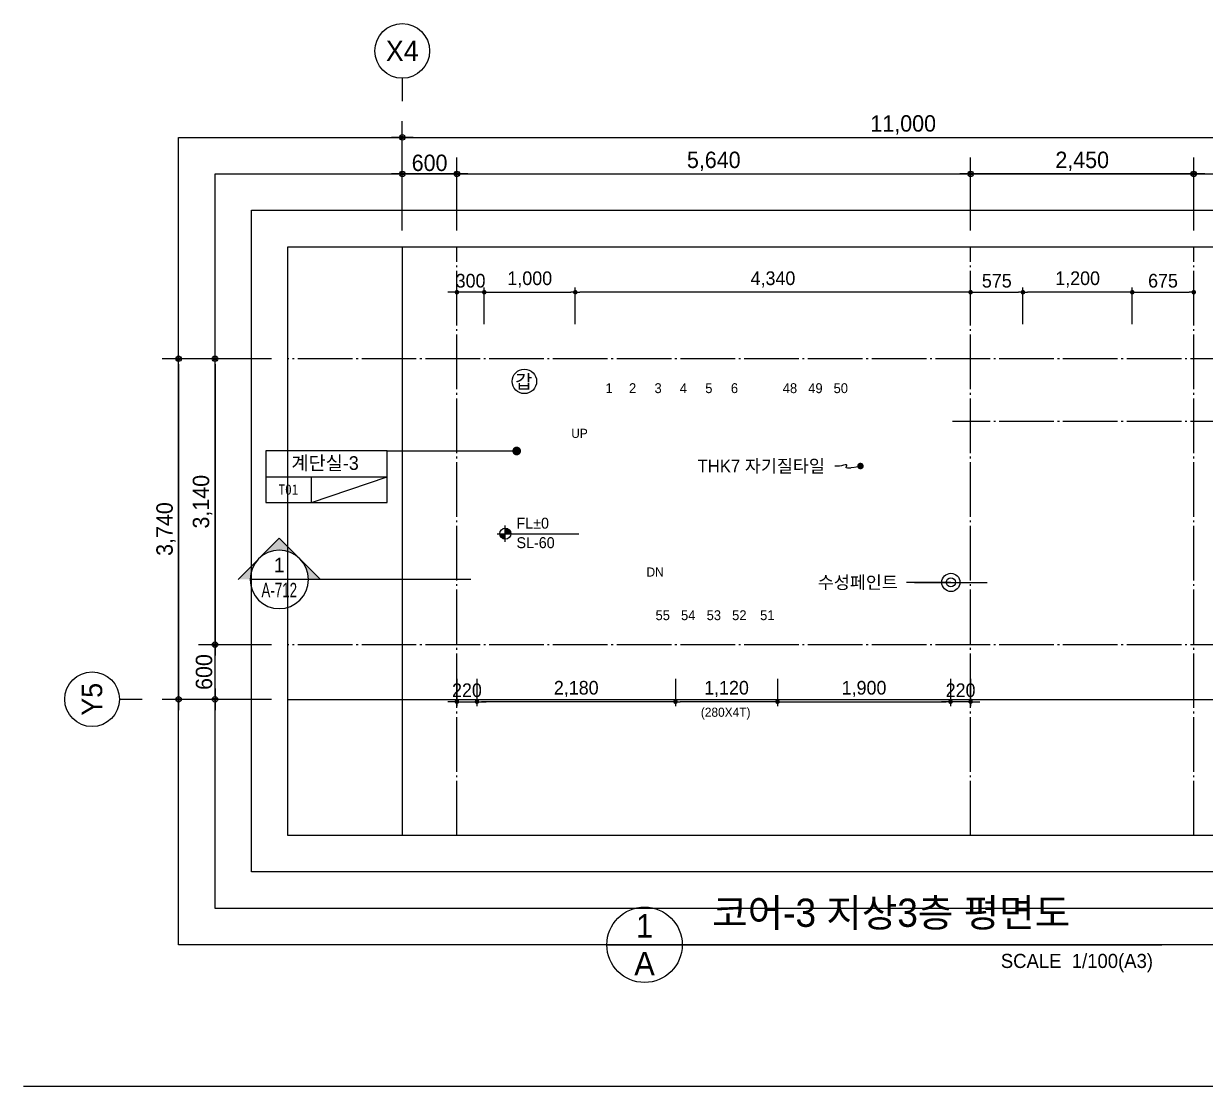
# Model space of a CAD drawing. Header units: millimetres. Extents: x 252711992 to 505989238, y 504776675 to 1009617600.
# Drawn here: x 253215992 to 253228966, y 504818337 to 504830007 of the extents above; entities that cross this region are included whole.
import ezdxf
from ezdxf.enums import TextEntityAlignment as Align
from ezdxf.xclip import XClip

# ---------------------------------------------------------------- set-up
doc = ezdxf.new("R2010")
doc.units = ezdxf.units.MM
doc.header["$XCLIPFRAME"] = 0
doc.linetypes.add('CEN', pattern=[35, 30, -2, 1, -2])
for name, color, linetype in [('$ZCDB_AUDIT_GENERATED_600D18', 7, 'Continuous'), ('0KD DIM', 7, 'Continuous'), ('4A.TEC CEN', 1, 'CEN'), ('4A.TEC TEXT', 7, 'Continuous'), ('4A.TEC TEXT 1', 3, 'Continuous'), ('4A.TEC TEXT 2', 3, 'Continuous'), ('4A.TEC 심볼', 7, 'Continuous'), ('CEN', 1, 'CEN'), ('LEV', 7, 'Continuous'), ('ROM', 7, 'Continuous'), ('SYM', 1, 'Continuous'), ('TEXT', 7, 'Continuous'), ('㈜SE&C TEXT', 7, 'Continuous')]:
    doc.layers.add(name, color=color, linetype=linetype)
doc.layers.add('DEFPOINT', color=135, linetype='Continuous', plot=False)
doc.styles.add('1', font='')
doc.styles.add('GHS', font='malgun.ttf')
doc.styles.add('나눔고딕', font='')
doc.styles.add('돋움', font='')
doc.styles.add('돋음체', font='')
doc.styles.add('울릉도L', font='')
doc.styles.get('1').set_extended_font_data('DotumChe')
doc.styles.get('나눔고딕').set_extended_font_data('Dotum')
doc.styles.get('돋움').set_extended_font_data('Dotum')
doc.styles.get('돋음체').set_extended_font_data('Dotum')
doc.styles.get('울릉도L').set_extended_font_data('Dotum')
doc.dimstyles.new('DIM_600(외부치수)', dxfattribs={"dimscale": 400, "dimtxt": 3.299999999999998, "dimasz": 1, "dimexe": 2, "dimexo": 2, "dimgap": 1, "dimtad": 1, "dimdec": 0, "dimdsep": 46, "dimlunit": 6, "dimtxsty": '나눔고딕', "dimblk1": 'DIMDOT', "dimblk2": 'DIMDOT', "dimsah": 1, "dimcen": 2.5, "dimdle": 1.5, "dimclrd": 8, "dimclre": 8, "dimclrt": 3, "dimadec": 0, "dimazin": 0, "dimtfac": 1, "dimtdec": 0, "dimtix": 1, "dimtmove": 2, "dimatfit": 3, "dimldrblk": 'DIMDOT', "dimfxl": 1, "dimtvp": 1, "dimtolj": 1, "dimtzin": 0, "dimarcsym": 0})
doc.dimstyles.new('DIM_80(외부치수)', dxfattribs={"dimscale": 40, "dimtxt": 3.299999999999998, "dimasz": 1, "dimexe": 2, "dimexo": 2, "dimgap": 1, "dimtad": 1, "dimdec": 0, "dimdsep": 46, "dimlunit": 6, "dimtxsty": '돋움', "dimblk1": 'DIMDOT', "dimblk2": 'DIMDOT', "dimsah": 1, "dimcen": 2.5, "dimdle": 1.5, "dimclrd": 1, "dimclre": 7, "dimclrt": 2, "dimadec": 0, "dimazin": 0, "dimtfac": 1, "dimtdec": 0, "dimtix": 1, "dimtmove": 2, "dimatfit": 3, "dimldrblk": 'DIMDOT', "dimfxl": 1, "dimtvp": 1, "dimtolj": 1, "dimtzin": 0, "dimarcsym": 0})
doc.dimstyles.new('KD DIM 1', dxfattribs={"dimscale": 50, "dimtxt": 3, "dimasz": 1, "dimexe": 1, "dimexo": 1, "dimgap": 1, "dimtad": 1, "dimdec": 0, "dimzin": 0, "dimdsep": 46, "dimlunit": 6, "dimtxsty": '돋음체', "dimblk": 'DOT', "dimcen": 3, "dimdle": 1, "dimclrd": 256, "dimclre": 256, "dimclrt": 3, "dimazin": 0, "dimtfac": 1, "dimtdec": 0, "dimtix": 1, "dimtmove": 2, "dimatfit": 3, "dimldrblk": 'OBLIQUE', "dimfxl": 1, "dimtvp": 0.8333, "dimtolj": 1, "dimtzin": 0, "dimarcsym": 0})

# ---------------------------------------------------------------- blocks, each defined once
blk = doc.blocks.new('dwgFD3B')
at = {"layer": '4A.TEC CEN', "color": 250, "ltscale": 500}
blk.add_line((49194.51359510422, -169936.8347870111, -3333.333333333334), (357999.999995023, -169936.8347870111, -3333.333333333334), dxfattribs=at)
at = {"layer": '4A.TEC CEN', "color": 250, "ltscale": 500, "elevation": -3333.333333333334}
blk.add_lwpolyline([(197807.625374347, -39163.15827703476), (197807.625374347, -267000.000000298)], dxfattribs=at)
blk = doc.blocks.new('ccs122')
at = {"layer": '4A.TEC 심볼'}
blk.add_line((-5.68e-14, 8), (0, 3), dxfattribs=at)
blk.add_circle((-1.137e-13, 14), 6, dxfattribs=at)
at = {"layer": '4A.TEC TEXT 2', "color": 3, "style": 'GHS'}
blk.add_attdef('NO', text='', height=4.5, dxfattribs=at).set_placement((-0.0061597368079092, 14.01791285492388), align=Align.MIDDLE_CENTER)
blk = doc.blocks.new('DIMDOT')
at = {"color": 0}
blk.add_line((-2, 0), (2, 0), dxfattribs=at)
for radius in [0.5, 0.25]:
    blk.add_circle((0, 0), radius, dxfattribs=at)
blk = doc.blocks.new('*D351')
at = {"layer": '$ZCDB_AUDIT_GENERATED_600D18', "color": 8, "lineweight": -2, "transparency": 16777216}
for p, q in [((253218712.6702331, 504826327.1429185), (253217512.6702354, 504826327.1429185)), ((253217692.6702354, 504826267.1429185), (253217692.6702354, 504822647.1429184)), ((253218712.6702329, 504822587.1429184), (253217512.6702354, 504822587.1429184))]:
    blk.add_line(p, q, dxfattribs=at)
at = {"layer": 'Defpoints', "color": 0, "transparency": 16777216}
for p in [(253218892.6702331, 504826327.1429185, -1.31158230942674e-08), (253217692.6702354, 504822587.1429184), (253218892.6702329, 504822587.1429184, 2.26737029151991e-09)]:
    blk.add_point(p, dxfattribs=at)
at = {"layer": '$ZCDB_AUDIT_GENERATED_600D18', "color": 8, "lineweight": -2, "transparency": 16777216, "xscale": 60, "yscale": 60, "zscale": 60}
for p, rotation in [((253217692.6702354, 504826327.1429185), 90), ((253217692.6702354, 504822587.1429184), 270)]:
    blk.add_blockref('DIMDOT', p, dxfattribs=dict(at, rotation=rotation))
at = {"layer": '$ZCDB_AUDIT_GENERATED_600D18', "color": 3, "transparency": 16777216, "insert": (253217555.2075489, 504824457.1429182), "char_height": 180, "attachment_point": 5, "rotation": 90, "style": '나눔고딕'}
blk.add_mtext('\\A1;3,740', dxfattribs=at)
blk = doc.blocks.new('*D352')
at = {"layer": '$ZCDB_AUDIT_GENERATED_600D18', "color": 8, "lineweight": -2, "transparency": 16777216}
for p, q in [((253218712.6702331, 504823187.1429185), (253217912.6702364, 504823187.1429185)), ((253218092.6702364, 504822647.1429184), (253218092.6702364, 504823127.1429185)), ((253218712.670233, 504822587.1429184), (253217912.6702364, 504822587.1429184))]:
    blk.add_line(p, q, dxfattribs=at)
at = {"layer": 'Defpoints', "color": 0, "transparency": 16777216}
for p in [(253218092.6702364, 504823187.1429185), (253218892.6702331, 504823187.1429185, -2.875822247005999e-09), (253218892.670233, 504822587.1429184, -5.343281372915953e-09)]:
    blk.add_point(p, dxfattribs=at)
at = {"layer": '$ZCDB_AUDIT_GENERATED_600D18', "color": 8, "lineweight": -2, "transparency": 16777216, "xscale": 60, "yscale": 60, "zscale": 60}
for p, rotation in [((253218092.6702364, 504823187.1429185), 90), ((253218092.6702364, 504822587.1429184), 270)]:
    blk.add_blockref('DIMDOT', p, dxfattribs=dict(at, rotation=rotation))
at = {"layer": '$ZCDB_AUDIT_GENERATED_600D18', "color": 3, "transparency": 16777216, "insert": (253217972.5481198, 504822887.1429183), "char_height": 180, "attachment_point": 5, "rotation": 90, "style": '나눔고딕'}
blk.add_mtext('\\A1;600', dxfattribs=at)
blk = doc.blocks.new('*D353')
at = {"layer": '$ZCDB_AUDIT_GENERATED_600D18', "color": 8, "lineweight": -2, "transparency": 16777216}
for p, q in [((253220148.7754982, 504827737.1607442), (253220148.7754982, 504828937.1607442)), ((253231148.7754982, 504827737.1607442), (253231148.7754982, 504828937.1607442)), ((253220208.7754982, 504828757.1607442), (253231088.7754982, 504828757.1607442))]:
    blk.add_line(p, q, dxfattribs=at)
at = {"layer": 'Defpoints', "color": 0, "transparency": 16777216}
for p in [(253231148.7754982, 504828757.1607442), (253220148.7754982, 504827557.1607442, 1.956323103513569e-09), (253231148.7754982, 504827557.1607442)]:
    blk.add_point(p, dxfattribs=at)
at = {"layer": '$ZCDB_AUDIT_GENERATED_600D18', "color": 8, "lineweight": -2, "transparency": 16777216, "xscale": 60, "yscale": 60, "zscale": 60, "rotation": 180}
blk.add_blockref('DIMDOT', (253220148.7754982, 504828757.1607442), dxfattribs=at)
at = {"layer": '$ZCDB_AUDIT_GENERATED_600D18', "color": 8, "lineweight": -2, "transparency": 16777216, "xscale": 60, "yscale": 60, "zscale": 60}
blk.add_blockref('DIMDOT', (253231148.7754982, 504828757.1607442), dxfattribs=at)
at = {"layer": '$ZCDB_AUDIT_GENERATED_600D18', "color": 3, "transparency": 16777216, "insert": (253225648.7754982, 504828894.6234308), "char_height": 180, "attachment_point": 5, "style": '나눔고딕'}
blk.add_mtext('\\A1;11,000', dxfattribs=at)
blk = doc.blocks.new('*D354')
at = {"layer": '$ZCDB_AUDIT_GENERATED_600D18', "color": 8, "lineweight": -2, "transparency": 16777216}
for p, q in [((253228838.7741419, 504827737.1607437), (253228838.7741419, 504828537.1607442)), ((253231148.7754982, 504827737.1607434), (253231148.7754982, 504828537.1607442)), ((253228898.7741419, 504828357.1607442), (253231088.7754982, 504828357.1607442))]:
    blk.add_line(p, q, dxfattribs=at)
at = {"layer": 'Defpoints', "color": 0, "transparency": 16777216}
for p in [(253231148.7754982, 504828357.1607442), (253228838.7741419, 504827557.1607437, 568.5618742549887), (253231148.7754982, 504827557.1607434, 4431.440405676482)]:
    blk.add_point(p, dxfattribs=at)
at = {"layer": '$ZCDB_AUDIT_GENERATED_600D18', "color": 8, "lineweight": -2, "transparency": 16777216, "xscale": 60, "yscale": 60, "zscale": 60, "rotation": 180}
blk.add_blockref('DIMDOT', (253228838.7741419, 504828357.1607442), dxfattribs=at)
at = {"layer": '$ZCDB_AUDIT_GENERATED_600D18', "color": 8, "lineweight": -2, "transparency": 16777216, "xscale": 60, "yscale": 60, "zscale": 60}
blk.add_blockref('DIMDOT', (253231148.7754982, 504828357.1607442), dxfattribs=at)
at = {"layer": '$ZCDB_AUDIT_GENERATED_600D18', "color": 3, "transparency": 16777216, "insert": (253229993.77482, 504828494.6234308), "char_height": 180, "attachment_point": 5, "style": '나눔고딕'}
blk.add_mtext('\\A1;2,310', dxfattribs=at)
blk = doc.blocks.new('*D355')
at = {"layer": '$ZCDB_AUDIT_GENERATED_600D18', "color": 8, "lineweight": -2, "transparency": 16777216}
for p, q in [((253220148.7754982, 504827737.1607406), (253220148.7754982, 504828537.1607442)), ((253220748.7741419, 504827737.160741), (253220748.7741419, 504828537.1607442)), ((253220688.7741419, 504828357.1607442), (253220208.7754982, 504828357.1607442))]:
    blk.add_line(p, q, dxfattribs=at)
at = {"layer": 'Defpoints', "color": 0, "transparency": 16777216}
for p in [(253220148.7754982, 504828357.1607442), (253220148.7754982, 504827557.1607406, 39666.65489693279), (253220748.7741419, 504827557.160741, 34666.66625857192)]:
    blk.add_point(p, dxfattribs=at)
at = {"layer": '$ZCDB_AUDIT_GENERATED_600D18', "color": 8, "lineweight": -2, "transparency": 16777216, "xscale": 60, "yscale": 60, "zscale": 60, "rotation": 180}
blk.add_blockref('DIMDOT', (253220148.7754982, 504828357.1607442), dxfattribs=at)
at = {"layer": '$ZCDB_AUDIT_GENERATED_600D18', "color": 8, "lineweight": -2, "transparency": 16777216, "xscale": 60, "yscale": 60, "zscale": 60}
blk.add_blockref('DIMDOT', (253220748.7741419, 504828357.1607442), dxfattribs=at)
at = {"layer": '$ZCDB_AUDIT_GENERATED_600D18', "color": 3, "transparency": 16777216, "insert": (253220448.77482, 504828477.2828609), "char_height": 180, "attachment_point": 5, "style": '나눔고딕'}
blk.add_mtext('\\A1;600', dxfattribs=at)
blk = doc.blocks.new('*D356')
at = {"layer": '$ZCDB_AUDIT_GENERATED_600D18', "color": 8, "lineweight": -2, "transparency": 16777216}
for p, q in [((253218712.6702328, 504826327.1429185), (253217912.6702368, 504826327.1429185)), ((253218092.6702368, 504826267.1429185), (253218092.6702368, 504823247.1429185)), ((253218712.6702331, 504823187.1429185), (253217912.6702368, 504823187.1429185))]:
    blk.add_line(p, q, dxfattribs=at)
at = {"layer": 'Defpoints', "color": 0, "transparency": 16777216}
for p in [(253218892.6702328, 504826327.1429185, -1.578882802277803e-08), (253218092.6702368, 504823187.1429185), (253218892.6702331, 504823187.1429185, -2.875822247005999e-09)]:
    blk.add_point(p, dxfattribs=at)
at = {"layer": '$ZCDB_AUDIT_GENERATED_600D18', "color": 8, "lineweight": -2, "transparency": 16777216, "xscale": 60, "yscale": 60, "zscale": 60}
for p, rotation in [((253218092.6702368, 504826327.1429185), 90), ((253218092.6702368, 504823187.1429185), 270)]:
    blk.add_blockref('DIMDOT', p, dxfattribs=dict(at, rotation=rotation))
at = {"layer": '$ZCDB_AUDIT_GENERATED_600D18', "color": 3, "transparency": 16777216, "insert": (253217955.2075503, 504824757.1429183), "char_height": 180, "attachment_point": 5, "rotation": 90, "style": '나눔고딕'}
blk.add_mtext('\\A1;3,140', dxfattribs=at)
blk = doc.blocks.new('*D357')
at = {"layer": '$ZCDB_AUDIT_GENERATED_600D18', "color": 8, "lineweight": -2, "transparency": 16777216}
for p, q in [((253220748.7741419, 504827737.160741), (253220748.7741419, 504828537.1607442)), ((253226388.7741419, 504827737.1607372), (253226388.7741419, 504828537.1607442)), ((253220808.7741419, 504828357.1607442), (253226328.7741419, 504828357.1607442))]:
    blk.add_line(p, q, dxfattribs=at)
at = {"layer": 'Defpoints', "color": 0, "transparency": 16777216}
for p in [(253226388.7741419, 504828357.1607442), (253220748.7741419, 504827557.160741, 34666.66625857192), (253226388.7741419, 504827557.1607372, 81666.6657055349)]:
    blk.add_point(p, dxfattribs=at)
at = {"layer": '$ZCDB_AUDIT_GENERATED_600D18', "color": 8, "lineweight": -2, "transparency": 16777216, "xscale": 60, "yscale": 60, "zscale": 60, "rotation": 180}
blk.add_blockref('DIMDOT', (253220748.7741419, 504828357.1607442), dxfattribs=at)
at = {"layer": '$ZCDB_AUDIT_GENERATED_600D18', "color": 8, "lineweight": -2, "transparency": 16777216, "xscale": 60, "yscale": 60, "zscale": 60}
blk.add_blockref('DIMDOT', (253226388.7741419, 504828357.1607442), dxfattribs=at)
at = {"layer": '$ZCDB_AUDIT_GENERATED_600D18', "color": 3, "transparency": 16777216, "insert": (253223568.7741419, 504828494.6234308), "char_height": 180, "attachment_point": 5, "style": '나눔고딕'}
blk.add_mtext('\\A1;5,640', dxfattribs=at)
blk = doc.blocks.new('*D358')
at = {"layer": '$ZCDB_AUDIT_GENERATED_600D18', "color": 8, "lineweight": -2, "transparency": 16777216}
for p, q in [((253226388.7741419, 504827737.1607372), (253226388.7741419, 504828537.1607442)), ((253228838.7741419, 504827737.1607389), (253228838.7741419, 504828537.1607442)), ((253228778.7741419, 504828357.1607442), (253226448.7741419, 504828357.1607442))]:
    blk.add_line(p, q, dxfattribs=at)
at = {"layer": 'Defpoints', "color": 0, "transparency": 16777216}
for p in [(253226388.7741419, 504828357.1607442), (253226388.7741419, 504827557.1607372, 81666.6657055349), (253228838.7741419, 504827557.1607389, 61249.99927946219)]:
    blk.add_point(p, dxfattribs=at)
at = {"layer": '$ZCDB_AUDIT_GENERATED_600D18', "color": 8, "lineweight": -2, "transparency": 16777216, "xscale": 60, "yscale": 60, "zscale": 60, "rotation": 180}
blk.add_blockref('DIMDOT', (253226388.7741419, 504828357.1607442), dxfattribs=at)
at = {"layer": '$ZCDB_AUDIT_GENERATED_600D18', "color": 8, "lineweight": -2, "transparency": 16777216, "xscale": 60, "yscale": 60, "zscale": 60}
blk.add_blockref('DIMDOT', (253228838.7741419, 504828357.1607442), dxfattribs=at)
at = {"layer": '$ZCDB_AUDIT_GENERATED_600D18', "color": 3, "transparency": 16777216, "insert": (253227613.7741419, 504828494.6234308), "char_height": 180, "attachment_point": 5, "style": '나눔고딕'}
blk.add_mtext('\\A1;2,450', dxfattribs=at)
blk = doc.blocks.new('A$C6C9969DE')
at = {"layer": 'ROM', "color": 0, "linetype": 'Continuous'}
for p, q in [((-0.000366315478459, 509.9999848770676), (2399.999633684521, 509.9999848920268)), ((899.9996336845217, -1.51068088599e-05), (899.9996336845217, 509.999984889233))]:
    blk.add_line(p, q, dxfattribs=at)
blk.add_lwpolyline([(-0.0003663210663944, -1.51229323819e-05), (2399.999633678934, -1.51229323819e-05), (2399.999633678934, 1019.999984877067), (-0.0003663210663944, 1019.999984877067)], close=True, dxfattribs=at)
blk = doc.blocks.new('A$C3A5201BD')
at = {"layer": 'LEV'}
h = blk.add_hatch(color=256, dxfattribs=at)
h.paths.add_polyline_path([(199.9995037299813, 200.0000386673782), (334.9992689478677, 200.0000386674074, 0.4142135623731555), (199.9995037299813, 334.9998038851481)])
h.paths.add_polyline_path([(199.9995037299813, 65.00027344955014), (199.9995037299813, 200.0000386674074), (64.9997385123279, 200.0000386673782, 0.4142135623728401)])
at = {"layer": 'LEV', "color": 7}
for p, q in [((199.9995037299813, 0.0002734496083576), (199.9995037299813, 399.9998038851481)), ((-0.0002614879049361, 200.0000386673201), (2007.350584278698, 200.0000386679894)), ((-0.0002614876721054, 200.0000386673491), (399.9992689478677, 200.0000386674364))]:
    blk.add_line(p, q, dxfattribs=at)
blk.add_circle((199.9995037300978, 200.0000386673491), 134.9997652177996, dxfattribs=at)
blk = doc.blocks.new('ASDFAWGFQWEGRQEWR')
at = {"layer": 'CEN'}
blk.add_lwpolyline([(1711.563310235739, 117.6312502026558), (1640.734880536795, 101.4625445604324), (1594.273082643747, 94.00800722837448), (1567.469787657261, 93.40916627645493), (1555.616866767406, 97.8075498342514), (1554.00619110465, 105.3446859121323), (1557.929631829262, 114.1621026992798), (1562.679060041904, 122.4013282060623), (1563.546346962452, 128.2038905024529), (1556.924680322409, 130.2069102525711), (1543.612514823675, 129.0298780202866), (1525.509621739388, 125.7878770232201), (1504.515772283077, 121.5959903597832), (1482.53073784709, 117.5693011879921), (1461.454289674759, 114.8228927254677), (1443.186199069023, 114.4718480110168), (1429.626237303019, 117.6312502026558)], dxfattribs=at)
at = {"layer": '㈜SE&C TEXT', "color": 1, "const_width": 35.86564879630993}
blk.add_lwpolyline([(1729.496134638786, 117.6312502026558, 1), (1693.630485832691, 117.6312502026558, 1)], format="xyb", close=True, dxfattribs=at)
at = {"layer": '4A.TEC TEXT', "style": '돋움'}
blk.add_text('THK7 자기질타일', height=140, dxfattribs=at).set_placement((-76.75096759200096, 117.6312502026558), align=Align.MIDDLE_LEFT)
blk = doc.blocks.new('단면기호1')
at = {"layer": 'SYM'}
h = blk.add_hatch(color=256, dxfattribs=at)
h.paths.add_polyline_path([(4.24264068711929, 4.242640687119319, -0.198912367379659), (6, 8.3e-15), (8.485281374238637, 0)])
h.paths.add_polyline_path([(0, 8.48528137423858), (-4.24264068711929, 4.24264068711929, -0.4142135623730959), (4.24264068711929, 4.242640687119319)])
h.paths.add_polyline_path([(-4.24264068711929, 4.24264068711929), (-8.485281374238525, 5.68e-14), (-6, 4.85e-14, -0.198912367379656)])
for p in [(-8.485281374238525, 5.68e-14), (8.485281374238637, 0)]:
    blk.add_line(p, (0, 8.48528137423858), dxfattribs=at)
blk.add_circle((0, 0), 6, dxfattribs=at)
blk = doc.blocks.new('_Dot')
at = {"color": 0, "linetype": 'ByBlock', "lineweight": -2}
blk.add_line((-0.5, 0), (-1, 0), dxfattribs=at)
at = {"color": 0, "linetype": 'ByBlock', "const_width": 0.5}
blk.add_lwpolyline([(-0.25, 0, 1), (0.25, 0, 1)], format="xyb", close=True, dxfattribs=at)
blk = doc.blocks.new('*D946')
at = {"layer": '0KD DIM', "lineweight": -2, "transparency": 16777216}
for p, q in [((253221048.7741438, 504826707.9702493), (253221048.7741438, 504827107.9702507)), ((253222048.7741438, 504826707.9702494), (253222048.7741438, 504827107.9702507)), ((253221098.7741438, 504827057.9702507), (253221998.7741438, 504827057.9702507))]:
    blk.add_line(p, q, dxfattribs=at)
at = {"layer": 'Defpoints', "color": 0, "transparency": 16777216}
for p in [(253222048.7741438, 504827057.9702507), (253221048.7741438, 504826657.9702493), (253222048.7741438, 504826657.9702494)]:
    blk.add_point(p, dxfattribs=at)
at = {"layer": '0KD DIM', "lineweight": -2, "transparency": 16777216, "xscale": 50, "yscale": 50, "zscale": 50, "rotation": 180}
blk.add_blockref('_Dot', (253221048.7741438, 504827057.9702507), dxfattribs=at)
at = {"layer": '0KD DIM', "lineweight": -2, "transparency": 16777216, "xscale": 50, "yscale": 50, "zscale": 50}
blk.add_blockref('_Dot', (253222048.7741438, 504827057.9702507), dxfattribs=at)
at = {"layer": '0KD DIM', "color": 3, "transparency": 16777216, "insert": (253221548.7741438, 504827197.5224895), "char_height": 150, "attachment_point": 5, "style": '돋음체'}
blk.add_mtext('\\A1;1,000', dxfattribs=at)
blk = doc.blocks.new('_OBLIQUE')
at = {"color": 0, "linetype": 'ByBlock'}
blk.add_line((-0.5, -0.5), (0.5, 0.5), dxfattribs=at)
blk = doc.blocks.new('*D947')
at = {"layer": '0KD DIM', "lineweight": -2, "transparency": 16777216}
for p, q in [((253220748.7741419, 504826707.9702494), (253220748.7741419, 504827107.9702507)), ((253221048.7741438, 504826707.9702493), (253221048.7741438, 504827107.9702507)), ((253220698.7741419, 504827057.9702507), (253220648.7741419, 504827057.9702507)), ((253221048.7741438, 504827057.9702507), (253220748.7741419, 504827057.9702507)), ((253221098.7741438, 504827057.9702507), (253221148.7741438, 504827057.9702507))]:
    blk.add_line(p, q, dxfattribs=at)
at = {"layer": 'Defpoints', "color": 0, "transparency": 16777216}
for p in [(253220748.7741419, 504827057.9702507), (253220748.7741419, 504826657.9702494), (253221048.7741438, 504826657.9702493)]:
    blk.add_point(p, dxfattribs=at)
at = {"layer": '0KD DIM', "lineweight": -2, "transparency": 16777216, "xscale": 50, "yscale": 50, "zscale": 50}
blk.add_blockref('_Dot', (253220748.7741419, 504827057.9702507), dxfattribs=at)
at = {"layer": '0KD DIM', "lineweight": -2, "transparency": 16777216, "xscale": 50, "yscale": 50, "zscale": 50, "rotation": 180}
blk.add_blockref('_Dot', (253221048.7741438, 504827057.9702507), dxfattribs=at)
at = {"layer": '0KD DIM', "color": 3, "transparency": 16777216, "insert": (253220898.7741428, 504827183.0720146), "char_height": 150, "attachment_point": 5, "style": '돋음체'}
blk.add_mtext('\\A1;300', dxfattribs=at)
blk = doc.blocks.new('*D948')
at = {"layer": '0KD DIM', "lineweight": -2, "transparency": 16777216}
for p, q in [((253222048.7741438, 504826707.9702494), (253222048.7741438, 504827107.9702507)), ((253226388.7741419, 504826707.9702491), (253226388.7741419, 504827107.9702507)), ((253226338.7741419, 504827057.9702507), (253222098.7741438, 504827057.9702507))]:
    blk.add_line(p, q, dxfattribs=at)
at = {"layer": 'Defpoints', "color": 0, "transparency": 16777216}
for p in [(253222048.7741438, 504827057.9702507), (253222048.7741438, 504826657.9702494), (253226388.7741419, 504826657.9702491)]:
    blk.add_point(p, dxfattribs=at)
at = {"layer": '0KD DIM', "lineweight": -2, "transparency": 16777216, "xscale": 50, "yscale": 50, "zscale": 50, "rotation": 180}
blk.add_blockref('_Dot', (253222048.7741438, 504827057.9702507), dxfattribs=at)
at = {"layer": '0KD DIM', "lineweight": -2, "transparency": 16777216, "xscale": 50, "yscale": 50, "zscale": 50}
blk.add_blockref('_Dot', (253226388.7741419, 504827057.9702507), dxfattribs=at)
at = {"layer": '0KD DIM', "color": 3, "transparency": 16777216, "insert": (253224218.7741428, 504827197.5224895), "char_height": 150, "attachment_point": 5, "style": '돋음체'}
blk.add_mtext('\\A1;4,340', dxfattribs=at)
blk = doc.blocks.new('*D949')
at = {"layer": '0KD DIM', "lineweight": -2, "transparency": 16777216}
for p, q in [((253226388.7741419, 504826707.9702491), (253226388.7741419, 504827107.9702507)), ((253226963.7762936, 504826707.9702491), (253226963.7762936, 504827107.9702507)), ((253226438.7741419, 504827057.9702507), (253226913.7762936, 504827057.9702507))]:
    blk.add_line(p, q, dxfattribs=at)
at = {"layer": 'Defpoints', "color": 0, "transparency": 16777216}
for p in [(253226963.7762936, 504827057.9702507), (253226388.7741419, 504826657.9702491), (253226963.7762936, 504826657.9702491)]:
    blk.add_point(p, dxfattribs=at)
at = {"layer": '0KD DIM', "lineweight": -2, "transparency": 16777216, "xscale": 50, "yscale": 50, "zscale": 50, "rotation": 180}
blk.add_blockref('_Dot', (253226388.7741419, 504827057.9702507), dxfattribs=at)
at = {"layer": '0KD DIM', "lineweight": -2, "transparency": 16777216, "xscale": 50, "yscale": 50, "zscale": 50}
blk.add_blockref('_Dot', (253226963.7762936, 504827057.9702507), dxfattribs=at)
at = {"layer": '0KD DIM', "color": 3, "transparency": 16777216, "insert": (253226676.2752178, 504827183.0720146), "char_height": 150, "attachment_point": 5, "style": '돋음체'}
blk.add_mtext('\\A1;575', dxfattribs=at)
blk = doc.blocks.new('*D950')
at = {"layer": '0KD DIM', "lineweight": -2, "transparency": 16777216}
for p, q in [((253226963.7762936, 504826707.9702491), (253226963.7762936, 504827107.9702507)), ((253228163.7719901, 504826707.9702489), (253228163.7719901, 504827107.9702507)), ((253228113.7719901, 504827057.9702507), (253227013.7762936, 504827057.9702507))]:
    blk.add_line(p, q, dxfattribs=at)
at = {"layer": 'Defpoints', "color": 0, "transparency": 16777216}
for p in [(253226963.7762936, 504827057.9702507), (253226963.7762936, 504826657.9702491), (253228163.7719901, 504826657.9702489)]:
    blk.add_point(p, dxfattribs=at)
at = {"layer": '0KD DIM', "lineweight": -2, "transparency": 16777216, "xscale": 50, "yscale": 50, "zscale": 50, "rotation": 180}
blk.add_blockref('_Dot', (253226963.7762936, 504827057.9702507), dxfattribs=at)
at = {"layer": '0KD DIM', "lineweight": -2, "transparency": 16777216, "xscale": 50, "yscale": 50, "zscale": 50}
blk.add_blockref('_Dot', (253228163.7719901, 504827057.9702507), dxfattribs=at)
at = {"layer": '0KD DIM', "color": 3, "transparency": 16777216, "insert": (253227563.7741419, 504827197.5224895), "char_height": 150, "attachment_point": 5, "style": '돋음체'}
blk.add_mtext('\\A1;1,200', dxfattribs=at)
blk = doc.blocks.new('*D951')
at = {"layer": '0KD DIM', "lineweight": -2, "transparency": 16777216}
for p, q in [((253228163.7719901, 504826707.9702489), (253228163.7719901, 504827107.9702507)), ((253228838.7741418, 504826707.9702491), (253228838.7741418, 504827107.9702507)), ((253228213.7719901, 504827057.9702507), (253228788.7741418, 504827057.9702507))]:
    blk.add_line(p, q, dxfattribs=at)
at = {"layer": 'Defpoints', "color": 0, "transparency": 16777216}
for p in [(253228838.7741418, 504827057.9702507), (253228163.7719901, 504826657.9702489), (253228838.7741418, 504826657.9702491)]:
    blk.add_point(p, dxfattribs=at)
at = {"layer": '0KD DIM', "lineweight": -2, "transparency": 16777216, "xscale": 50, "yscale": 50, "zscale": 50, "rotation": 180}
blk.add_blockref('_Dot', (253228163.7719901, 504827057.9702507), dxfattribs=at)
at = {"layer": '0KD DIM', "lineweight": -2, "transparency": 16777216, "xscale": 50, "yscale": 50, "zscale": 50}
blk.add_blockref('_Dot', (253228838.7741418, 504827057.9702507), dxfattribs=at)
at = {"layer": '0KD DIM', "color": 3, "transparency": 16777216, "insert": (253228501.273066, 504827183.0720146), "char_height": 150, "attachment_point": 5, "style": '돋음체'}
blk.add_mtext('\\A1;675', dxfattribs=at)
blk = doc.blocks.new('*D957')
at = {"layer": '0KD DIM', "lineweight": -2, "transparency": 16777216}
for p, q in [((253223148.774142, 504822811.1429182), (253223148.774142, 504822511.1429179)), ((253224268.774142, 504822811.1429182), (253224268.774142, 504822511.1429179)), ((253224218.774142, 504822561.1429179), (253223198.774142, 504822561.1429179))]:
    blk.add_line(p, q, dxfattribs=at)
at = {"layer": 'Defpoints', "color": 0, "transparency": 16777216}
for p in [(253223148.774142, 504822861.1429182, 1.792614057194442e-09), (253224268.774142, 504822861.1429182, 1.109810909838416e-09), (253223148.774142, 504822561.1429179)]:
    blk.add_point(p, dxfattribs=at)
at = {"layer": '0KD DIM', "lineweight": -2, "transparency": 16777216, "xscale": 50, "yscale": 50, "zscale": 50, "rotation": 180}
blk.add_blockref('_Dot', (253223148.774142, 504822561.1429179), dxfattribs=at)
at = {"layer": '0KD DIM', "lineweight": -2, "transparency": 16777216, "xscale": 50, "yscale": 50, "zscale": 50}
blk.add_blockref('_Dot', (253224268.774142, 504822561.1429179), dxfattribs=at)
at = {"layer": '0KD DIM', "color": 3, "transparency": 16777216, "insert": (253223708.774142, 504822700.6951568), "char_height": 150, "attachment_point": 5, "style": '돋음체'}
blk.add_mtext('\\A1;1,120', dxfattribs=at)
blk = doc.blocks.new('*D958')
at = {"layer": '0KD DIM', "lineweight": -2, "transparency": 16777216}
for p, q in [((253224268.774142, 504822811.142918), (253224268.774142, 504822511.1429179)), ((253226168.7741418, 504822811.1429183), (253226168.7741418, 504822511.1429179)), ((253224318.774142, 504822561.1429179), (253226118.7741418, 504822561.1429179))]:
    blk.add_line(p, q, dxfattribs=at)
at = {"layer": 'Defpoints', "color": 0, "transparency": 16777216}
for p in [(253224268.774142, 504822861.142918), (253226168.7741418, 504822861.1429183), (253226168.7741418, 504822561.1429179)]:
    blk.add_point(p, dxfattribs=at)
at = {"layer": '0KD DIM', "lineweight": -2, "transparency": 16777216, "xscale": 50, "yscale": 50, "zscale": 50, "rotation": 180}
blk.add_blockref('_Dot', (253224268.774142, 504822561.1429179), dxfattribs=at)
at = {"layer": '0KD DIM', "lineweight": -2, "transparency": 16777216, "xscale": 50, "yscale": 50, "zscale": 50}
blk.add_blockref('_Dot', (253226168.7741418, 504822561.1429179), dxfattribs=at)
at = {"layer": '0KD DIM', "color": 3, "transparency": 16777216, "insert": (253225218.7741419, 504822700.6951568), "char_height": 150, "attachment_point": 5, "style": '돋음체'}
blk.add_mtext('\\A1;1,900', dxfattribs=at)
blk = doc.blocks.new('*D959')
at = {"layer": '0KD DIM', "lineweight": -2, "transparency": 16777216}
for p, q in [((253220968.7741419, 504822811.1429182), (253220968.7741419, 504822511.1429179)), ((253223148.774142, 504822811.1429182), (253223148.774142, 504822511.1429179)), ((253223098.774142, 504822561.1429179), (253221018.7741419, 504822561.1429179))]:
    blk.add_line(p, q, dxfattribs=at)
at = {"layer": 'Defpoints', "color": 0, "transparency": 16777216}
for p in [(253220968.7741419, 504822861.1429182), (253223148.774142, 504822861.1429182), (253220968.7741419, 504822561.1429179)]:
    blk.add_point(p, dxfattribs=at)
at = {"layer": '0KD DIM', "lineweight": -2, "transparency": 16777216, "xscale": 50, "yscale": 50, "zscale": 50, "rotation": 180}
blk.add_blockref('_Dot', (253220968.7741419, 504822561.1429179), dxfattribs=at)
at = {"layer": '0KD DIM', "lineweight": -2, "transparency": 16777216, "xscale": 50, "yscale": 50, "zscale": 50}
blk.add_blockref('_Dot', (253223148.774142, 504822561.1429179), dxfattribs=at)
at = {"layer": '0KD DIM', "color": 3, "transparency": 16777216, "insert": (253222058.7741419, 504822700.6951568), "char_height": 150, "attachment_point": 5, "style": '돋음체'}
blk.add_mtext('\\A1;2,180', dxfattribs=at)
blk = doc.blocks.new('*D960')
at = {"layer": '0KD DIM', "lineweight": -2, "transparency": 16777216}
for p, q in [((253226168.7741418, 504822811.1429183), (253226168.7741418, 504822511.1429179)), ((253226388.7741418, 504822811.1429183), (253226388.7741418, 504822511.1429179)), ((253226118.7741418, 504822561.1429179), (253226068.7741418, 504822561.1429179)), ((253226388.7741418, 504822561.1429179), (253226168.7741418, 504822561.1429179)), ((253226438.7741418, 504822561.1429179), (253226488.7741418, 504822561.1429179))]:
    blk.add_line(p, q, dxfattribs=at)
at = {"layer": 'Defpoints', "color": 0, "transparency": 16777216}
for p in [(253226168.7741418, 504822861.1429183), (253226388.7741418, 504822861.1429183), (253226168.7741418, 504822561.1429179)]:
    blk.add_point(p, dxfattribs=at)
at = {"layer": '0KD DIM', "lineweight": -2, "transparency": 16777216, "xscale": 50, "yscale": 50, "zscale": 50}
blk.add_blockref('_Dot', (253226168.7741418, 504822561.1429179), dxfattribs=at)
at = {"layer": '0KD DIM', "lineweight": -2, "transparency": 16777216, "xscale": 50, "yscale": 50, "zscale": 50, "rotation": 180}
blk.add_blockref('_Dot', (253226388.7741418, 504822561.1429179), dxfattribs=at)
at = {"layer": '0KD DIM', "color": 3, "transparency": 16777216, "insert": (253226278.7741418, 504822686.2446818), "char_height": 150, "attachment_point": 5, "style": '돋음체'}
blk.add_mtext('\\A1;220', dxfattribs=at)
blk = doc.blocks.new('*D961')
at = {"layer": '0KD DIM', "lineweight": -2, "transparency": 16777216}
for p, q in [((253220748.7741419, 504822811.1429183), (253220748.7741419, 504822511.1429179)), ((253220968.7741419, 504822811.1429183), (253220968.7741419, 504822511.1429179)), ((253220698.7741419, 504822561.1429179), (253220648.7741419, 504822561.1429179)), ((253220748.7741419, 504822561.1429179), (253220968.7741419, 504822561.1429179)), ((253221018.7741419, 504822561.1429179), (253221068.7741419, 504822561.1429179))]:
    blk.add_line(p, q, dxfattribs=at)
at = {"layer": 'Defpoints', "color": 0, "transparency": 16777216}
for p in [(253220748.7741419, 504822861.1429183), (253220968.7741419, 504822861.1429183), (253220968.7741419, 504822561.1429179)]:
    blk.add_point(p, dxfattribs=at)
at = {"layer": '0KD DIM', "lineweight": -2, "transparency": 16777216, "xscale": 50, "yscale": 50, "zscale": 50}
blk.add_blockref('_Dot', (253220748.7741419, 504822561.1429179), dxfattribs=at)
at = {"layer": '0KD DIM', "lineweight": -2, "transparency": 16777216, "xscale": 50, "yscale": 50, "zscale": 50, "rotation": 180}
blk.add_blockref('_Dot', (253220968.7741419, 504822561.1429179), dxfattribs=at)
at = {"layer": '0KD DIM', "color": 3, "transparency": 16777216, "insert": (253220858.7741419, 504822686.2446818), "char_height": 150, "attachment_point": 5, "style": '돋음체'}
blk.add_mtext('\\A1;220', dxfattribs=at)
blk = doc.blocks.new('ADSFWEFQWEF')
at = {"layer": '4A.TEC TEXT', "style": '돋움'}
blk.add_text('수성페인트', height=140, dxfattribs=at).set_placement((559.8709662556648, 110.2937781214714), align=Align.MIDDLE_LEFT)
at = {"layer": '㈜SE&C TEXT', "color": 1}
blk.add_leader([(2020.711429685354, 110.2937781214714, -5.1186362e-09), (1532.46255376935, 110.2937781214714)], dimstyle='DIM_80(외부치수)', override={"dimasz": 5, "dimtad": 0}, dxfattribs=at)

msp = doc.modelspace()

# ---------------------------------------------------------------- linework, layer by layer
msp.add_line((253219151.3523314, 504824747.6988964), (253219984.6856666, 504825031.0322304))
at = {"layer": '4A.TEC CEN', "ltscale": 20}
for p, q in [((253220748.7741419, 504821092.1607454, 1666.666666666672), (253220748.7741419, 504827557.1607442, 1666.666666666672)), ((253226388.7741419, 504821092.1607454, 1666.666666666672), (253226388.7741419, 504827557.1607442, 1666.666666666672)), ((253228838.7741419, 504821092.1607454, 1666.666666666672), (253228838.7741419, 504827557.1607442, 1666.666666666672)), ((253232203.050748, 504826327.1429183, 1666.666666666672), (253218892.6702329, 504826327.1429183, 1666.666666666672)), ((253232203.050748, 504825637.1429214, 1666.666666666672), (253226188.7741419, 504825637.1429214, 1666.666666666672)), ((253232203.050748, 504823187.1429183, 1666.666666666672), (253218892.6702329, 504823187.1429183, 1666.666666666672))]:
    msp.add_line(p, q, dxfattribs=at)
at = {"layer": '4A.TEC 심볼'}
msp.add_line((253222394.5475139, 504819892.1607455, 3333.333333333334), (253228488.5379246, 504819892.1607455, 3333.333333333334), dxfattribs=at)
for centre, radius in [((253221489.2824027, 504826078.9204231), 134.6608548664988), ((253222808.5475127, 504819892.1607455, 3333.333333333334), 413.9999987842205)]:
    msp.add_circle(centre, radius, dxfattribs=at)
at = {"layer": 'DEFPOINT'}
msp.add_line((253252191.5427857, 504818337.2865365, 3333.333333333334), (253215991.5426975, 504818337.2865365, 3333.333333333334), dxfattribs=at)
at = {"layer": 'DEFPOINT', "elevation": 3333.333333333334}
for points in [[(253217692.6702329, 504828757.1607442), (253233403.050748, 504828757.1607442), (253233403.050748, 504819892.1607454), (253217692.6702329, 504819892.1607454)], [(253218092.6702329, 504828357.1607442), (253233003.050748, 504828357.1607442), (253233003.050748, 504820292.1607454), (253218092.6702329, 504820292.1607454)], [(253218492.6702329, 504827957.1607442), (253232603.050748, 504827957.1607442), (253232603.050748, 504820692.1607454), (253218492.6702329, 504820692.1607454)], [(253218892.6702329, 504827557.1607442), (253232203.050748, 504827557.1607442), (253232203.050748, 504821092.1607454), (253218892.6702329, 504821092.1607454)]]:
    msp.add_lwpolyline(points, close=True, dxfattribs=at)
at = {"layer": 'SYM'}
msp.add_line((253220900.702782, 504823903.451838, 1666.666666666672), (253219118.2736647, 504823903.451838, 1666.666666666672), dxfattribs=at)
at = {"layer": 'SYM', "elevation": 1666.666666666672}
msp.add_lwpolyline([(253219118.2736647, 504823903.451838), (253218477.8156505, 504823903.451838)], dxfattribs=at)
at = {"layer": 'TEXT'}
msp.add_line((253219984.6856666, 504825314.3655643), (253221405.1713083, 504825314.3655643), dxfattribs=at)
at = {"layer": 'TEXT', "const_width": 47.82086465464744}
msp.add_lwpolyline([(253221405.1713083, 504825338.2759967, 1), (253221405.1713083, 504825290.455132, 1)], format="xyb", close=True, dxfattribs=at)

# ---------------------------------------------------------------- block references
ref = msp.add_blockref('dwgFD3B', (253022341.1501239, 504992523.9777052, 0.4499961073975101))
XClip(ref).set_block_clipping_path([(196551.52010899782, -171431.81695967913), (209861.9006240964, -164966.81696087122)])
for name, p in [('ASDFAWGFQWEGRQEWR', (253223467.865439, 504825031.4926757)), ('ADSFWEFQWEF', (253224151.5268998, 504823760.8544359))]:
    msp.add_blockref(name, p)
at = {"layer": '4A.TEC 심볼'}
ref = msp.add_blockref('ccs122', (253220148.7754982, 504829007.1607453, -7764.323742901417), dxfattribs=dict(at, xscale=49.99999977496833, yscale=49.99999977496833, zscale=49.99999977496833))
ref.add_attrib('NO', 'X4', dxfattribs={"layer": '0', "color": 3, "height": 224.9999989873575, "style": '울릉도L'}).set_placement((253220148.4675114, 504829708.0563849, -7764.323742901417), align=Align.MIDDLE_CENTER)
ref = msp.add_blockref('ccs122', (253217442.6702322, 504822588.1768572, -4999.550003876955), dxfattribs=dict(at, xscale=49.99999977496833, yscale=49.99999977496833, zscale=49.99999977496833, rotation=90))
ref.add_attrib('NO', 'Y5', dxfattribs={"layer": '0', "color": 3, "height": 224.9999989873575, "rotation": 90, "style": '울릉도L'}).set_placement((253216741.7745926, 504822587.8688703, -4999.550003876955), align=Align.MIDDLE_CENTER)
at = {"layer": 'LEV', "xscale": 0.4469841265468151, "yscale": 0.4469841265468151, "zscale": 0.4469841265468151}
msp.add_blockref('A$C3A5201BD', (253221190.7749896, 504824316.4615438), dxfattribs=at)
at = {"layer": 'SYM', "xscale": -53.37150118498497, "yscale": 53.37150118498497, "zscale": 53.37150118498497, "rotation": 359.9999999999999}
msp.add_blockref('단면기호1', (253218798.0446576, 504823903.451838, 1666.666666666672), dxfattribs=at)
at = {"layer": 'TEXT', "xscale": 0.5555555568112274, "yscale": 0.5555555568112274, "zscale": 0.5555555568112274}
msp.add_blockref('A$C6C9969DE', (253218651.3525338, 504824747.6989048), dxfattribs=at)

# ---------------------------------------------------------------- texts
at = {"layer": '0KD DIM', "color": 3, "style": '돋음체'}
msp.add_text('(280X4T)', height=100, dxfattribs=at).set_placement((253223699.5392761, 504822445.8117248, 1666.666666666671), align=Align.MIDDLE_CENTER)
at = {"layer": '4A.TEC TEXT', "style": '돋움'}
msp.add_text('갑', height=149.9999993269831, dxfattribs=at).set_placement((253221483.0381372, 504826075.3451236), align=Align.MIDDLE_CENTER)
at = {"layer": '4A.TEC TEXT 1', "style": '돋음체'}
for s, p in [('UP', (253222004.0222119, 504825508.0981404, 8332.433341118543)), ('DN', (253222830.4079297, 504823985.3068215))]:
    msp.add_text(s, height=100, dxfattribs=at).set_placement(p, align=Align.MIDDLE_LEFT)
at = {"layer": '4A.TEC TEXT 2', "color": 3, "style": '나눔고딕'}
msp.add_text('코어-3 지상3층 평면도', height=310.4999990881653, dxfattribs=at).set_placement((253223551.4383352, 504819995.6607452, 3333.333333333334), align=Align.BOTTOM_LEFT)
for s, p in [('1', (253222808.5475127, 504820099.1607449, 3333.333333333334)), ('A', (253222808.5475127, 504819685.1607461, 3333.333333333334))]:
    msp.add_text(s, height=258.7499992401379, dxfattribs=at).set_placement(p, align=Align.MIDDLE)
msp.add_text('SCALE  1/100(A3)', height=155.2499995440826, dxfattribs=at).set_placement((253228391.3346858, 504819590.5218989, 3333.333333333334), align=Align.BOTTOM_RIGHT)
at = {"layer": 'LEV', "style": '돋움'}
for s, p in [('FL%%P0', (253221402.9032768, 504824461.7675369)), ('SL-60', (253221402.9032073, 504824247.5588871))]:
    msp.add_text(s, height=120, dxfattribs=at).set_placement(p)
at = {"layer": 'TEXT', "style": '나눔고딕'}
for s, p in [('1', (253222459.365528, 504825917.1969379, 6666.216670559279)), ('2', (253222717.0996867, 504825917.1969379, 6666.216670559279)), ('3', (253222997.2471426, 504825917.1969379, 6666.216670559279)), ('4', (253223275.6251277, 504825917.1969379, 6666.216670559279)), ('5', (253223554.4454805, 504825917.1969379, 6666.216670559279)), ('6', (253223835.6251277, 504825917.1969379, 6666.216670559279)), ('48', (253224484.2461251, 504825917.1969379, 6666.216670559279)), ('49', (253224763.9512133, 504825917.1969379, 6666.216670559279)), ('50', (253225042.3291983, 504825917.1969379, 6666.216670559279)), ('55', (253223087.537574, 504823424.1390674, 6666.216670559279)), ('54', (253223367.3901181, 504823424.1390674, 6666.216670559279)), ('53', (253223648.7172212, 504823424.1390674, 6666.216670559279)), ('52', (253223928.4223094, 504823424.1390674, 6666.216670559279)), ('51', (253224235.8491073, 504823424.1390674, 6666.216670559279))]:
    msp.add_text(s, height=108.6750001692493, dxfattribs=at).set_placement(p, align=Align.BOTTOM_RIGHT)
at = {"layer": 'TEXT'}
for s, height, style, p in [('계단실-3', 150.0000003390314, '돋움', (253219301.2559972, 504825181.8610307)), ('T01', 112.5000002542736, '1', (253218898.4920941, 504824891.3925892))]:
    msp.add_text(s, height=height, dxfattribs=dict(at, style=style)).set_placement(p, align=Align.MIDDLE_CENTER)
at = {"layer": 'TEXT', "style": '돋움'}
msp.add_text('1', height=160.1145035549549, dxfattribs=at).set_placement((253218798.0446576, 504823982.2263211, 1666.666666666672), align=Align.CENTER)
at = {"layer": 'TEXT', "style": '돋움', "width": 0.7}
msp.add_text('A-712', height=160.1145035549549, dxfattribs=at).set_placement((253218798.0446576, 504823706.5412372, 1666.666666666672), align=Align.CENTER)

# ---------------------------------------------------------------- dimensions: what is measured, and where the dimension line sits
at = {"layer": '$ZCDB_AUDIT_GENERATED_600D18'}
for base, p1, p2, picture, middle in [((253231148.7754982, 504828757.1607442, -7764.323742900505), (253220148.7754982, 504827557.1607442, -7764.323742898549), (253231148.7754982, 504827557.1607442, -7764.323742900966), '*D353', (253225648.7754982, 504828894.6234308, -7764.323742900505)), ((253231148.7754982, 504828357.1607442, -7764.323742902418), (253228838.7741419, 504827557.1607437, -7195.761868647429), (253231148.7754982, 504827557.1607434, -3332.883337225936), '*D354', (253229993.77482, 504828494.6234308, -7764.323742902418))]:
    dim = msp.add_linear_dim(base=base, p1=p1, p2=p2, dimstyle='DIM_600(외부치수)', override={"dimscale": 300, "dimtxt": 0.6, "dimasz": 0.2, "dimexe": 0.6, "dimexo": 0.6, "dimgap": 0.1, "dimdec": 1, "dimblk1": 'DIMDOT', "dimblk2": 'DIMDOT', "dimdle": 0.5}, dxfattribs=at)
    dim.commit()
    dim.dimension.update_dxf_attribs({"geometry": picture, "text_midpoint": middle})
for base, p1, p2, angle, picture, middle in [((253220148.7754982, 504828357.1607442, -7764.323742902418), (253220748.7741419, 504827557.160741, 26902.34251566951), (253220148.7754982, 504827557.1607406, 31902.33115403038), 180, '*D355', (253220448.77482, 504828477.2828609, -7764.323742902418)), ((253226388.7741419, 504828357.1607442, -7764.323742902418), (253220748.7741419, 504827557.160741, 26902.34251566951), (253226388.7741419, 504827557.1607372, 73902.34196263249), 7.016709298534877e-15, '*D357', (253223568.7741419, 504828494.6234308, -7764.323742902418)), ((253226388.7741419, 504828357.1607442, -7764.323742902418), (253228838.7741419, 504827557.1607389, 53485.67553655978), (253226388.7741419, 504827557.1607372, 73902.34196263249), 180, '*D358', (253227613.7741419, 504828494.6234308, -7764.323742902418)), ((253217692.6702354, 504822587.1429184, -4999.550003876955), (253218892.670233, 504826327.1429182, -4999.550003890071), (253218892.6702328, 504822587.1429182, -4999.550003874688), 270, '*D351', (253217555.2075489, 504824457.1429182, -4999.550003876955)), ((253218092.6702368, 504823187.1429185, -4999.550003876955), (253218892.6702327, 504826327.1429183, -4999.550003892744), (253218892.670233, 504823187.1429183, -4999.550003879831), 270, '*D356', (253217955.2075503, 504824757.1429183, -4999.550003876955)), ((253218092.6702364, 504823187.1429185, -4999.550003876955), (253218892.6702329, 504822587.1429182, -4999.550003882298), (253218892.670233, 504823187.1429183, -4999.550003879831), 90, '*D352', (253217972.5481198, 504822887.1429183, -4999.550003876955))]:
    dim = msp.add_linear_dim(base=base, p1=p1, p2=p2, angle=angle, dimstyle='DIM_600(외부치수)', override={"dimscale": 300, "dimtxt": 0.6, "dimasz": 0.2, "dimexe": 0.6, "dimexo": 0.6, "dimgap": 0.1, "dimdec": 1, "dimblk1": 'DIMDOT', "dimblk2": 'DIMDOT', "dimdle": 0.5}, dxfattribs=at)
    dim.commit()
    dim.dimension.update_dxf_attribs({"geometry": picture, "text_midpoint": middle})
at = {"layer": '0KD DIM'}
for base, p1, p2, angle, picture, middle in [((253220748.7741419, 504827057.9702507, 1666.666666666672), (253221048.7741438, 504826657.9702493, 1666.666666666672), (253220748.7741419, 504826657.9702494, 1666.666666666672), 180, '*D947', (253220898.7741428, 504827183.0720146, 1666.666666666672)), ((253222048.7741438, 504827057.9702507, 1666.666666666672), (253226388.7741419, 504826657.9702491, 1666.666666666672), (253222048.7741438, 504826657.9702494, 1666.666666666672), 180, '*D948', (253224218.7741428, 504827197.5224895, 1666.666666666672)), ((253226963.7762936, 504827057.9702507, 1666.666666666672), (253228163.7719901, 504826657.9702489, 1666.666666666672), (253226963.7762936, 504826657.9702491, 1666.666666666672), 180, '*D950', (253227563.7741419, 504827197.5224895, 1666.666666666672)), ((253220968.7741419, 504822561.1429179, 1666.666666666671), (253220748.7741419, 504822861.1429183, 1666.666666666671), (253220968.7741419, 504822861.1429183, 1666.666666666671), 7.016709298534877e-15, '*D961', (253220858.7741419, 504822686.2446818, 1666.666666666671)), ((253220968.7741419, 504822561.1429179, 1666.666666666671), (253223148.774142, 504822861.1429182, 1666.666666666671), (253220968.7741419, 504822861.1429182, 1666.666666666671), 180, '*D959', (253222058.7741419, 504822700.6951568, 1666.666666666671)), ((253223148.774142, 504822561.1429179, 1666.666666666671), (253224268.774142, 504822861.1429182, 1666.666666667781), (253223148.774142, 504822861.1429182, 1666.666666668464), 180, '*D957', (253223708.774142, 504822700.6951568, 1666.666666666671)), ((253226168.7741418, 504822561.1429179, 1666.666666666671), (253226388.7741418, 504822861.1429183, 1666.666666666671), (253226168.7741418, 504822861.1429183, 1666.666666666671), 180, '*D960', (253226278.7741418, 504822686.2446818, 1666.666666666671))]:
    dim = msp.add_linear_dim(base=base, p1=p1, p2=p2, angle=angle, dimstyle='KD DIM 1', dxfattribs=at)
    dim.commit()
    dim.dimension.update_dxf_attribs({"geometry": picture, "text_midpoint": middle})
for base, p1, p2, picture, middle in [((253222048.7741438, 504827057.9702507, 1666.666666666672), (253221048.7741438, 504826657.9702493, 1666.666666666672), (253222048.7741438, 504826657.9702494, 1666.666666666672), '*D946', (253221548.7741438, 504827197.5224895, 1666.666666666672)), ((253226963.7762936, 504827057.9702507, 1666.666666666672), (253226388.7741419, 504826657.9702491, 1666.666666666672), (253226963.7762936, 504826657.9702491, 1666.666666666672), '*D949', (253226676.2752178, 504827183.0720146, 1666.666666666672)), ((253228838.7741418, 504827057.9702507, 1666.666666666672), (253228163.7719901, 504826657.9702489, 1666.666666666672), (253228838.7741418, 504826657.9702491, 1666.666666666672), '*D951', (253228501.273066, 504827183.0720146, 1666.666666666672)), ((253226168.7741418, 504822561.1429179, 1666.666666666671), (253224268.774142, 504822861.142918, 1666.666666666671), (253226168.7741418, 504822861.1429183, 1666.666666666671), '*D958', (253225218.7741419, 504822700.6951568, 1666.666666666671))]:
    dim = msp.add_linear_dim(base=base, p1=p1, p2=p2, dimstyle='KD DIM 1', dxfattribs=at)
    dim.commit()
    dim.dimension.update_dxf_attribs({"geometry": picture, "text_midpoint": middle})

doc.saveas('drawing.dxf')
